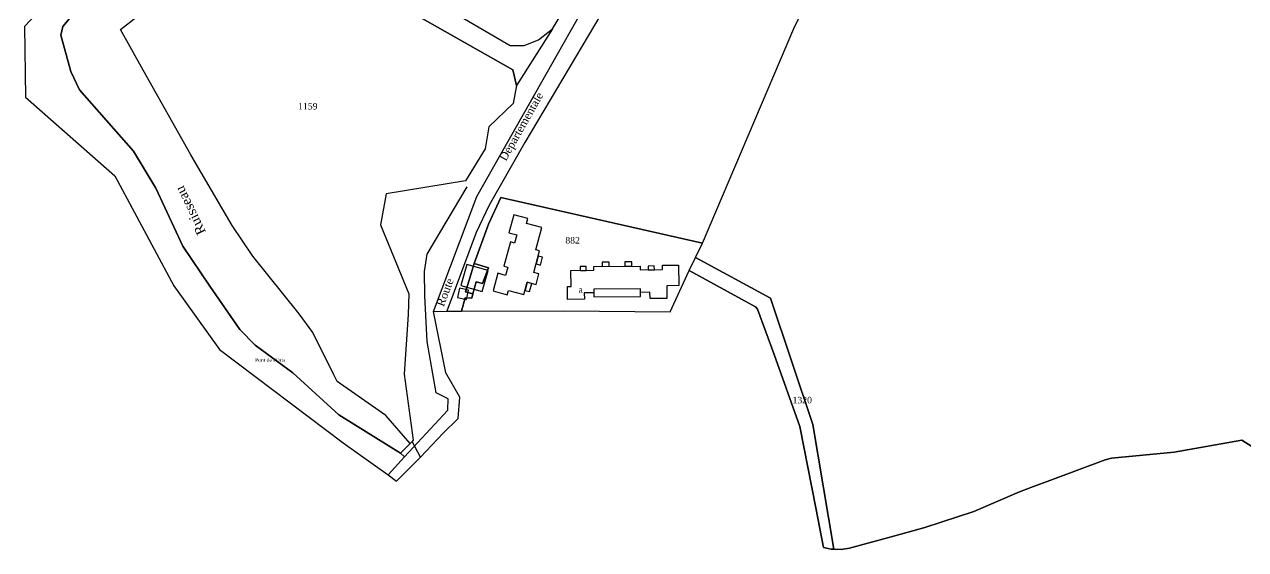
# Model space of a CAD drawing. Extents: x 1206804 to 1210977, y 6152742 to 6157901.
# Drawn here: x 1207371.8 to 1207753.1, y 6154561.3 to 6154725.3 of the extents above; entities that cross this region are included whole.
import ezdxf

# ---------------------------------------------------------------- set-up
doc = ezdxf.new("R2010")
doc.units = 0
doc.linetypes.add('CONTINU', pattern=[0])
for name, color, linetype in [('1LIEUDIT', 7, 'CONTINU'), ('1PARCELLE', 7, 'CONTINU'), ('1SECTION', 7, 'CONTINU'), ('1SUBDFISC', 7, 'CONTINU'), ('1SUBDSECT', 7, 'CONTINU'), ('1TRONFLUV', 7, 'CONTINU'), ('1ZONCOMM', 7, 'CONTINU'), ('3BATIDUR', 7, 'CONTINU'), ('3BATILEGER', 7, 'CONTINU'), ('3ENSIMMO', 7, 'CONTINU'), ('3PARCELLETEX', 7, 'CONTINU'), ('3PONT', 7, 'CONTINU'), ('3SENTIER', 7, 'CONTINU'), ('3SUBDFISCTEX', 7, 'CONTINU'), ('3TRONFLUVTEX', 7, 'CONTINU'), ('3ZONCOMMTEX', 7, 'CONTINU')]:
    doc.layers.add(name, color=color, linetype=linetype)
doc.styles.get("Standard").update_dxf_attribs({"font": 'Times New Roman'})

msp = doc.modelspace()

# ---------------------------------------------------------------- linework, layer by layer
at = {"layer": '1LIEUDIT'}
msp.add_lwpolyline([(1207393.55, 6154747.64), (1207371.83, 6154724.6), (1207372.19, 6154702.59), (1207400.02, 6154677.95), (1207418.47, 6154643.68), (1207432.75, 6154623.78), (1207471.32, 6154594.64), (1207485.45, 6154584.7), (1207487.97, 6154582.67), (1207495.49, 6154590.2), (1207502.62, 6154597.67), (1207507.32, 6154602.29), (1207507.79, 6154608.95), (1207503.42, 6154616.54), (1207499.59, 6154635.7), (1207503.72, 6154635.78), (1207508.35, 6154635.79), (1207540.4, 6154635.82), (1207573.46, 6154635.58), (1207579.38, 6154648.44), (1207600.16, 6154637.09), (1207600.7, 6154636.41), (1207605.9, 6154622.23), (1207614, 6154599.72), (1207618.92, 6154574.36), (1207621.35, 6154562.02), (1207623.7, 6154561.47), (1207626.9, 6154561.34), (1207629.51, 6154561.82), (1207643.62, 6154565.59), (1207652.98, 6154568.21), (1207668.29, 6154573.22), (1207682.57, 6154579.35), (1207686.96, 6154581.01), (1207691.99, 6154582.92), (1207709.27, 6154589.39), (1207711.32, 6154589.82), (1207730.8, 6154591.76), (1207751.95, 6154595.49), (1207757.13, 6154592.28)], dxfattribs=at)
at = {"layer": '1PARCELLE'}
for points in [[(1207500.8, 6154761.02), (1207493.44, 6154746.18), (1207492.87, 6154742.81), (1207493.59, 6154739.38), (1207495.5, 6154735.8), (1207497.96, 6154733.63), (1207523.51, 6154718.72), (1207527.87, 6154718.72), (1207532.38, 6154720.47), (1207536.73, 6154723.89), (1207544.53, 6154736.73), (1207500.8, 6154761.02)], [(1207508.35, 6154635.79), (1207540.4, 6154635.82), (1207573.46, 6154635.58), (1207579.38, 6154648.44), (1207581.37, 6154652.49), (1207583.59, 6154657.02), (1207520.62, 6154671.26), (1207516.74, 6154662.9), (1207512.31, 6154650.64), (1207510.73, 6154645.48), (1207509.6, 6154641.79), (1207511.8, 6154641.12), (1207511.54, 6154639.81), (1207509.48, 6154639.9), (1207508.35, 6154635.79)], [(1207624.59, 6154561.44), (1207623.7, 6154561.47), (1207621.35, 6154562.02), (1207618.92, 6154574.36), (1207614, 6154599.72), (1207605.9, 6154622.23), (1207600.7, 6154636.41), (1207600.16, 6154637.09), (1207579.38, 6154648.44), (1207581.37, 6154652.49), (1207604.83, 6154639.79), (1207618.03, 6154600.38), (1207624.59, 6154561.44)]]:
    msp.add_lwpolyline(points, close=True, dxfattribs=at)
for points in [[(1207555.75, 6154735.12), (1207528.14, 6154688.41), (1207516.96, 6154668.86), (1207512.87, 6154660.26), (1207503.72, 6154635.78), (1207508.35, 6154635.79), (1207508.35, 6154635.79), (1207509.48, 6154639.9), (1207511.54, 6154639.81), (1207511.8, 6154641.12), (1207509.6, 6154641.79), (1207510.73, 6154645.48), (1207512.31, 6154650.64), (1207516.74, 6154662.9), (1207520.62, 6154671.26), (1207583.59, 6154657.02), (1207612.04, 6154723.96), (1207624.79, 6154750.31)], [(1207757.13, 6154592.28), (1207751.95, 6154595.49), (1207730.8, 6154591.76), (1207711.32, 6154589.82), (1207709.27, 6154589.39), (1207691.99, 6154582.92), (1207686.96, 6154581.01), (1207682.57, 6154579.35), (1207668.29, 6154573.22), (1207652.98, 6154568.21), (1207643.62, 6154565.59), (1207629.51, 6154561.82), (1207626.9, 6154561.34), (1207624.59, 6154561.44), (1207624.59, 6154561.44), (1207618.03, 6154600.38), (1207604.83, 6154639.79), (1207581.37, 6154652.49), (1207583.59, 6154657.02), (1207612.04, 6154723.96), (1207624.79, 6154750.31)], [(1207403.32, 6154747.89), (1207383.82, 6154724.63), (1207383.23, 6154721.92), (1207386.33, 6154710.51), (1207389.03, 6154704.87), (1207405.89, 6154685.69), (1207412.86, 6154674.17), (1207421.33, 6154656.06), (1207429.69, 6154643.56), (1207439.14, 6154630), (1207443.89, 6154625.12), (1207455.64, 6154616.47), (1207470.02, 6154603.38), (1207489.26, 6154591.38), (1207492.32, 6154594.44), (1207484.69, 6154603.2), (1207469.53, 6154613.81), (1207468.42, 6154615.9), (1207461.91, 6154629.1), (1207457.65, 6154634.95), (1207443.18, 6154652.95), (1207436.74, 6154662.46), (1207423.84, 6154684.52), (1207408.92, 6154710.97), (1207401.84, 6154723.71), (1207431.06, 6154746.53)], [(1207494.62, 6154727.92), (1207524.38, 6154711.13), (1207525.46, 6154706.17), (1207524.43, 6154700.57), (1207516.81, 6154693.26), (1207515.73, 6154686.47), (1207509.51, 6154676.42), (1207484.8, 6154672.38), (1207483.06, 6154662.7), (1207491.84, 6154641.13), (1207491.7, 6154634.71), (1207490.44, 6154616.09), (1207493.27, 6154595.44), (1207492.91, 6154595.06), (1207492.32, 6154594.44), (1207492.32, 6154594.44), (1207484.69, 6154603.2), (1207469.53, 6154613.81), (1207468.42, 6154615.9), (1207461.91, 6154629.1), (1207457.65, 6154634.95), (1207443.18, 6154652.95), (1207436.74, 6154662.46), (1207423.84, 6154684.52), (1207408.92, 6154710.97), (1207401.84, 6154723.71), (1207431.06, 6154746.53)], [(1207497.96, 6154733.63), (1207523.51, 6154718.72), (1207527.87, 6154718.72), (1207532.38, 6154720.47), (1207536.73, 6154723.89), (1207525.46, 6154706.17), (1207524.38, 6154711.13), (1207494.62, 6154727.92)]]:
    msp.add_lwpolyline(points, dxfattribs=at)
at = {"layer": '1SECTION'}
msp.add_lwpolyline([(1207393.55, 6154747.64), (1207371.83, 6154724.6), (1207372.19, 6154702.59), (1207400.02, 6154677.95), (1207418.47, 6154643.68), (1207432.75, 6154623.78), (1207471.32, 6154594.64), (1207485.45, 6154584.7), (1207487.97, 6154582.67), (1207495.49, 6154590.2), (1207502.62, 6154597.67), (1207507.32, 6154602.29), (1207507.79, 6154608.95), (1207503.42, 6154616.54), (1207499.59, 6154635.7), (1207503.72, 6154635.78), (1207508.35, 6154635.79), (1207540.4, 6154635.82), (1207573.46, 6154635.58), (1207579.38, 6154648.44), (1207600.16, 6154637.09), (1207600.7, 6154636.41), (1207605.9, 6154622.23), (1207614, 6154599.72), (1207618.92, 6154574.36), (1207621.35, 6154562.02), (1207623.7, 6154561.47), (1207626.9, 6154561.34), (1207629.51, 6154561.82), (1207643.62, 6154565.59), (1207652.98, 6154568.21), (1207668.29, 6154573.22), (1207682.57, 6154579.35), (1207686.96, 6154581.01), (1207691.99, 6154582.92), (1207709.27, 6154589.39), (1207711.32, 6154589.82), (1207730.8, 6154591.76), (1207751.95, 6154595.49), (1207757.13, 6154592.28)], dxfattribs=at)
at = {"layer": '1SUBDFISC'}
for points in [[(1207512.86, 6154644.92), (1207511.8, 6154641.12), (1207511.54, 6154639.81), (1207509.48, 6154639.9), (1207508.35, 6154635.79), (1207540.4, 6154635.82), (1207573.46, 6154635.58), (1207579.38, 6154648.44), (1207583.59, 6154657.02), (1207520.62, 6154671.26), (1207516.74, 6154662.9), (1207512.31, 6154650.64), (1207516.72, 6154649.31), (1207514.88, 6154644.39), (1207512.86, 6154644.92)], [(1207512.86, 6154644.92), (1207514.88, 6154644.39), (1207516.72, 6154649.31), (1207512.31, 6154650.64), (1207510.73, 6154645.48), (1207509.6, 6154641.79), (1207511.8, 6154641.12), (1207512.86, 6154644.92)]]:
    msp.add_lwpolyline(points, close=True, dxfattribs=at)
at = {"layer": '1SUBDSECT'}
msp.add_lwpolyline([(1207393.55, 6154747.64), (1207371.83, 6154724.6), (1207372.19, 6154702.59), (1207400.02, 6154677.95), (1207418.47, 6154643.68), (1207432.75, 6154623.78), (1207471.32, 6154594.64), (1207485.45, 6154584.7), (1207487.97, 6154582.67), (1207495.49, 6154590.2), (1207502.62, 6154597.67), (1207507.32, 6154602.29), (1207507.79, 6154608.95), (1207503.42, 6154616.54), (1207499.59, 6154635.7), (1207503.72, 6154635.78), (1207508.35, 6154635.79), (1207540.4, 6154635.82), (1207573.46, 6154635.58), (1207579.38, 6154648.44), (1207600.16, 6154637.09), (1207600.7, 6154636.41), (1207605.9, 6154622.23), (1207614, 6154599.72), (1207618.92, 6154574.36), (1207621.35, 6154562.02), (1207623.7, 6154561.47), (1207626.9, 6154561.34), (1207629.51, 6154561.82), (1207643.62, 6154565.59), (1207652.98, 6154568.21), (1207668.29, 6154573.22), (1207682.57, 6154579.35), (1207686.96, 6154581.01), (1207691.99, 6154582.92), (1207709.27, 6154589.39), (1207711.32, 6154589.82), (1207730.8, 6154591.76), (1207751.95, 6154595.49), (1207757.13, 6154592.28)], dxfattribs=at)
at = {"layer": '1TRONFLUV'}
msp.add_lwpolyline([(1207393.55, 6154747.64), (1207371.83, 6154724.6), (1207372.19, 6154702.59), (1207400.02, 6154677.95), (1207418.47, 6154643.68), (1207432.75, 6154623.78), (1207471.32, 6154594.64), (1207485.45, 6154584.7), (1207490.52, 6154590.29), (1207489.26, 6154591.38), (1207489.26, 6154591.38), (1207470.02, 6154603.38), (1207455.64, 6154616.47), (1207443.89, 6154625.12), (1207439.14, 6154630), (1207429.69, 6154643.56), (1207421.33, 6154656.06), (1207412.86, 6154674.17), (1207405.89, 6154685.69), (1207389.03, 6154704.87), (1207386.33, 6154710.51), (1207383.23, 6154721.92), (1207383.82, 6154724.63), (1207403.32, 6154747.89)], dxfattribs=at)
at = {"layer": '1ZONCOMM'}
msp.add_lwpolyline([(1207487.97, 6154582.67), (1207495.49, 6154590.2), (1207502.62, 6154597.67), (1207507.32, 6154602.29), (1207507.79, 6154608.95), (1207503.42, 6154616.54), (1207499.59, 6154635.7), (1207513.09, 6154671.5), (1207569.61, 6154771.31), (1207575.87, 6154796.93), (1207570.13, 6154830.4), (1207546.16, 6154939.47), (1207529.36, 6155010.7), (1207533.16, 6155022.07), (1207540.87, 6155042.67)], dxfattribs=at)
msp.add_lwpolyline([(1207487.97, 6154582.67), (1207495.49, 6154590.2), (1207502.62, 6154597.67), (1207507.32, 6154602.29), (1207507.79, 6154608.95), (1207503.42, 6154616.54), (1207499.59, 6154635.7), (1207513.09, 6154671.5), (1207569.61, 6154771.31), (1207575.87, 6154796.93), (1207570.13, 6154830.4), (1207546.16, 6154939.47), (1207529.36, 6155010.7), (1207533.16, 6155022.07), (1207540.87, 6155042.67)], dxfattribs=at)
at = {"layer": '3BATIDUR'}
for points in [[(1207523.12, 6154660.23), (1207525.57, 6154659.55), (1207524.87, 6154657.01), (1207523.6, 6154657.37), (1207521.55, 6154649.79), (1207522.8, 6154649.45), (1207522.1, 6154646.9), (1207519.7, 6154647.58), (1207518.19, 6154642.05), (1207522.58, 6154640.84), (1207522.97, 6154642.25), (1207527.8, 6154640.95), (1207528.84, 6154644.83), (1207531.6, 6154644.08), (1207532.49, 6154647.4), (1207530.9, 6154647.82), (1207532.72, 6154654.6), (1207531.54, 6154654.91), (1207533.42, 6154661.84), (1207528.6, 6154663.14), (1207529.01, 6154664.63), (1207524.64, 6154665.83), (1207523.12, 6154660.23)], [(1207508.14, 6154643.76), (1207514.78, 6154641.85), (1207516.67, 6154648.46), (1207509.98, 6154650.36), (1207508.14, 6154643.76)], [(1207541.46, 6154639.42), (1207541.42, 6154643.43), (1207542.54, 6154643.44), (1207542.5, 6154648.45), (1207549.68, 6154648.52), (1207549.66, 6154649.72), (1207564.13, 6154649.84), (1207564.15, 6154648.66), (1207571.1, 6154648.72), (1207571.09, 6154650.08), (1207576.1, 6154650.12), (1207576.15, 6154643.73), (1207572.42, 6154643.71), (1207572.46, 6154639.7), (1207567.18, 6154639.66), (1207567.16, 6154641.64), (1207564.17, 6154641.61), (1207564.17, 6154642.75), (1207549.65, 6154642.63), (1207549.66, 6154641.46), (1207546.66, 6154641.43), (1207546.69, 6154639.46), (1207541.46, 6154639.42)], [(1207507.69, 6154642.97), (1207507.03, 6154640.07), (1207509.9, 6154639.43), (1207510.54, 6154642.34), (1207507.69, 6154642.97)]]:
    msp.add_lwpolyline(points, close=True, dxfattribs=at)
at = {"layer": '3BATILEGER'}
for points in [[(1207531.62, 6154650.52), (1207533.01, 6154650.15), (1207533.65, 6154652.57), (1207532.28, 6154652.94), (1207531.62, 6154650.52)], [(1207552.25, 6154649.74), (1207554.47, 6154649.76), (1207554.46, 6154651.07), (1207552.23, 6154651.06), (1207552.25, 6154649.74)], [(1207559.33, 6154651.12), (1207559.33, 6154649.8), (1207561.55, 6154649.81), (1207561.54, 6154651.13), (1207559.33, 6154651.12)], [(1207566.62, 6154649.85), (1207566.63, 6154648.68), (1207568.54, 6154648.69), (1207568.52, 6154649.87), (1207566.62, 6154649.85)], [(1207545.32, 6154649.68), (1207545.34, 6154648.48), (1207547.24, 6154648.49), (1207547.22, 6154649.69), (1207545.32, 6154649.68)], [(1207528.15, 6154642.24), (1207529.55, 6154641.86), (1207530.25, 6154644.44), (1207528.84, 6154644.83), (1207528.15, 6154642.24)], [(1207549.65, 6154642.63), (1207549.66, 6154641.46), (1207549.68, 6154640.18), (1207564.19, 6154640.3), (1207564.17, 6154641.61), (1207564.17, 6154642.75), (1207549.65, 6154642.63)]]:
    msp.add_lwpolyline(points, close=True, dxfattribs=at)
at = {"layer": '3PONT'}
msp.add_lwpolyline([(1207492.91, 6154595.06), (1207492.32, 6154594.44), (1207489.26, 6154591.38), (1207490.52, 6154590.29), (1207485.45, 6154584.7), (1207487.97, 6154582.67), (1207495.49, 6154590.2), (1207492.91, 6154595.06)], close=True, dxfattribs=at)
at = {"layer": '3SENTIER'}
msp.add_lwpolyline([(1207490.52, 6154590.29), (1207504.03, 6154604.86), (1207504.11, 6154608.41), (1207500.4, 6154610.31), (1207497.54, 6154626.29), (1207496.82, 6154640.54), (1207496.72, 6154648.15), (1207497.63, 6154653.51), (1207510.07, 6154674.57)], dxfattribs=at)

# ---------------------------------------------------------------- texts
at = {"layer": '3ENSIMMO'}
msp.add_text("Pont de l'Orta", height=1.125, dxfattribs=at).set_placement((1207443.88, 6154619.95))
at = {"layer": '3PARCELLETEX'}
for s, p in [('1159', (1207457.3, 6154698.71)), ('882', (1207540.75, 6154656.87)), ('1320', (1207611.7, 6154607.01))]:
    msp.add_text(s, height=2, dxfattribs=at).set_placement(p)
at = {"layer": '3SUBDFISCTEX'}
msp.add_text('a', height=2, dxfattribs=at).set_placement((1207544.85, 6154641.51))
at = {"layer": '3TRONFLUVTEX'}
msp.add_text('Ruisseau', height=3, rotation=116, dxfattribs=at).set_placement((1207428.57, 6154660.48))
at = {"layer": '3ZONCOMMTEX'}
for s, rotation, p in [('Départementale', 60.4, (1207522.14, 6154682.39)), ('Départementale', 60.4, (1207522.14, 6154682.39)), ('Route', 69.3, (1207502.75, 6154636.97)), ('Route', 69.3, (1207502.75, 6154636.97))]:
    msp.add_text(s, height=2.5, rotation=rotation, dxfattribs=at).set_placement(p)

doc.saveas('drawing.dxf')
